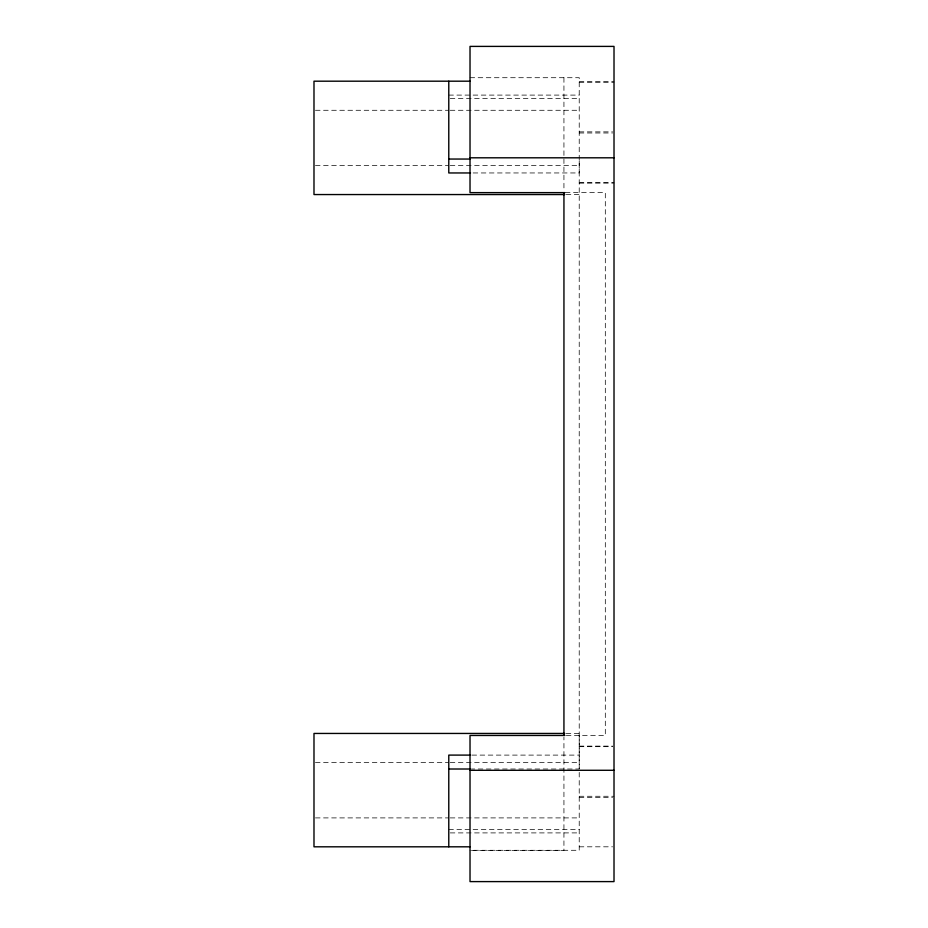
<?xml version="1.0" encoding="UTF-8"?>
<svg xmlns="http://www.w3.org/2000/svg" width="928" height="928" viewBox="0 0 928 928"><rect width="100%" height="100%" fill="white"/><g stroke="black" fill="none" stroke-linecap="round" stroke-linejoin="round"><path stroke-width="0.7" stroke-dasharray="4.64 3.48" d="M579.234 735.463L579.223 769.01L471.459 769.01M579.234 160.741L579.223 172.956L471.969 172.956M470.02 77.708L579.223 77.708L579.223 850.292L470.02 850.292M579.223 81.71L614.011 81.71M579.223 82.267L614.011 82.267M448.781 95.097L579.223 95.097M450.231 98.577L579.223 98.577M315.439 110.281L448.781 110.281M450.231 110.281L579.223 110.281M579.223 131.869L612.561 131.869M579.223 132.982L612.561 132.982M315.439 165.462L448.781 165.462M450.231 165.462L579.223 165.462M579.223 182.584L614.011 182.584M579.223 183.141L614.011 183.141M565.372 192.63L605.311 192.63L605.311 735.463L565.372 735.463M566.184 194.555L579.223 194.555M566.184 733.445L579.223 733.445M579.223 746.112L612.561 746.112M579.223 746.669L612.561 746.669M471.969 755.102L579.223 755.102M315.439 762.352L448.781 762.352M450.231 762.352L579.223 762.352M579.223 796.27L614.011 796.27M579.223 797.384L612.561 797.384M315.439 817.904L448.781 817.904M450.231 817.904L579.223 817.904M448.781 829.423L579.223 829.423M450.231 832.903L579.223 832.903M579.223 846.812L612.561 846.812M471.459 850.454L563.934 850.454L563.934 737.226M563.934 77.708L563.934 190.797"/><path stroke-width="1.39" d="M470.02 81.188L313.989 81.188L313.989 194.555L564.734 194.555M470.02 157.806L614.011 157.806M448.781 159.048L470.02 159.048M470.519 172.956L448.781 172.956L448.781 81.188M564.862 192.63L470.02 192.63L470.02 46.4L614.011 46.4L614.011 881.6L470.02 881.6L470.02 735.463L564.862 735.463M564.734 733.445L313.989 733.445L313.989 846.812L470.02 846.812M470.519 755.102L448.781 755.102L448.781 846.812M448.781 769.01L470.02 769.01M470.02 770.286L614.011 770.286M563.946 192.63L563.934 735.463"/></g></svg>
